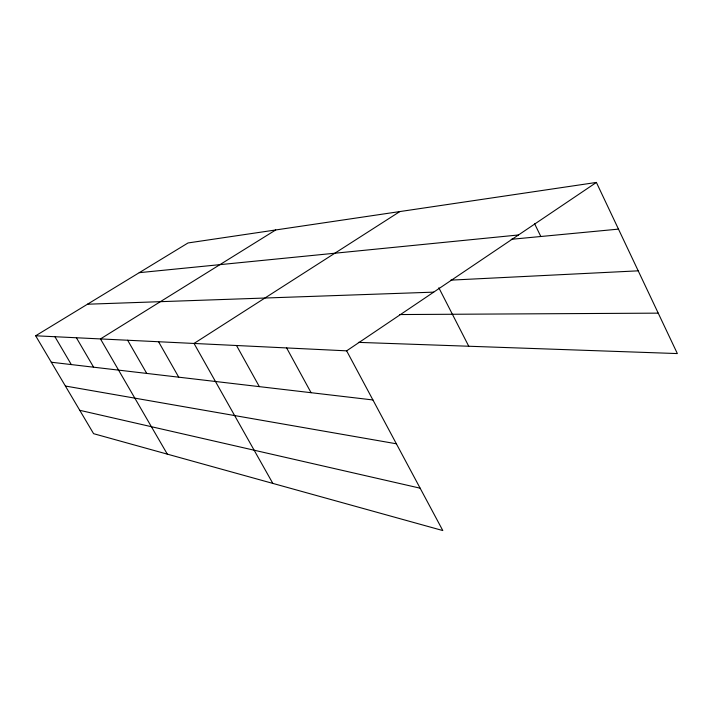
<?xml version="1.0" encoding="UTF-8"?>
<svg xmlns="http://www.w3.org/2000/svg" width="713" height="713" viewBox="0 0 713 713"><rect width="100%" height="100%" fill="white"/><g stroke="black" fill="none" stroke-linecap="round" stroke-linejoin="round"><path stroke-width="1.07" d="M346.643 350.841L442.809 530.561L93.599 433.682L35.65 335.787L346.643 350.841L596.389 182.439L677.35 353.568L358.381 342.365M399.85 211.565L194.034 343.452L272.829 483.405M275.717 229.96L100.471 338.925L167.305 454.128M35.65 335.787L188.036 242.955L596.389 182.439M139.258 272.669L518.485 234.969M511.212 239.318L618.474 229.123M450.768 280.138L638.206 270.833M87.467 304.219L433.7 292.143M399.797 314.549L658.224 313.141M51.309 362.231L372.926 399.957M65.391 386.027L396.375 443.789M79.767 410.314L420.135 488.182M54.928 336.714L71.318 364.584M76.398 337.757L93.608 367.195M127.645 340.235L146.735 373.425M158.553 341.732L178.74 377.186M236.52 345.511L259.354 386.642M286.635 347.935L311.082 392.711M438.834 287.776L468.753 346.242M534.518 223.579L540.828 236.502"/></g></svg>
